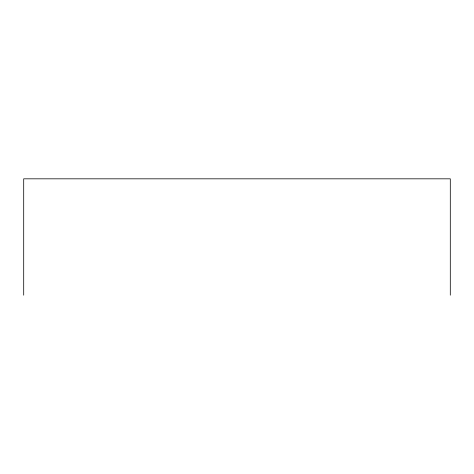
<?xml version="1.0" encoding="UTF-8"?>
<svg xmlns="http://www.w3.org/2000/svg" width="474" height="474" viewBox="0 0 474 474"><rect width="100%" height="100%" fill="white"/><g stroke="black" fill="none" stroke-linecap="round" stroke-linejoin="round"><path stroke-width="0.71" d="M450.3 295.178L450.3 178.822L23.7 178.822L23.7 295.178"/></g></svg>
